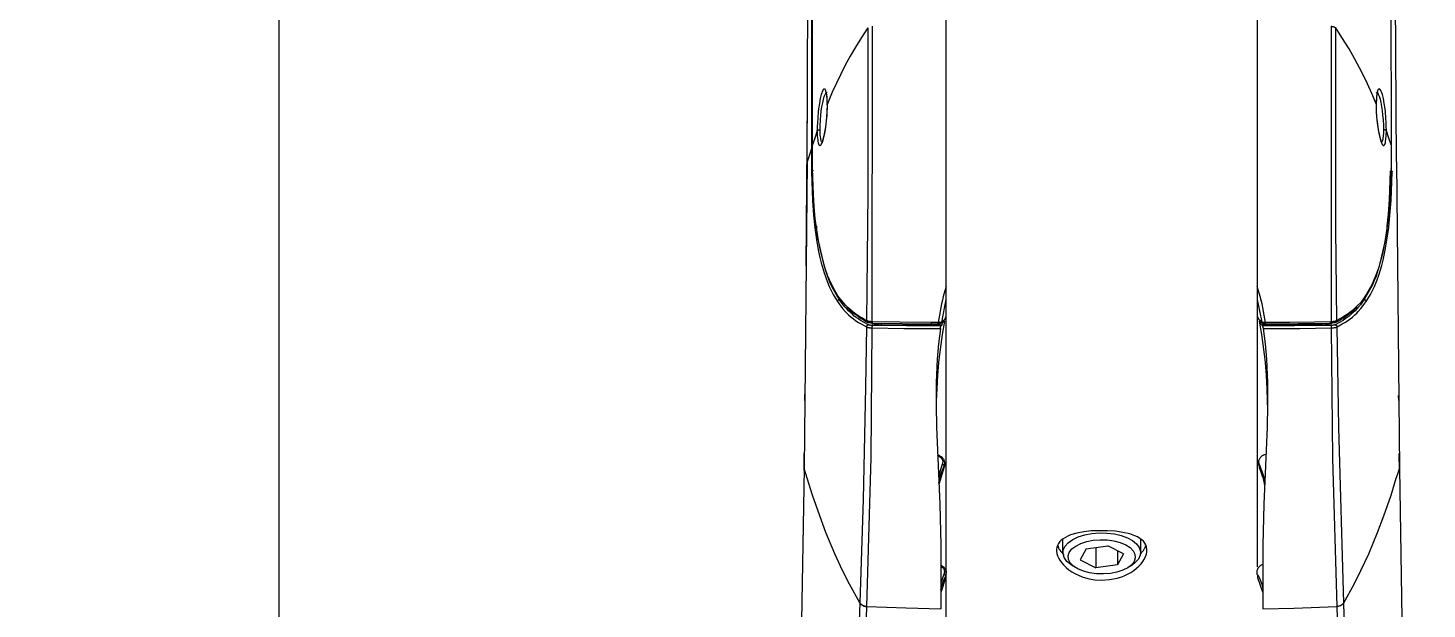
# Model space of a CAD drawing. Header units: inches. Extents: x 5931 to 10048, y 0 to 3185.
# Drawn here: x 7211.46 to 7224.96, y 911.42 to 917.02 of the extents above; entities that cross this region are included whole.
import ezdxf

# ---------------------------------------------------------------- set-up
doc = ezdxf.new("R2010")
doc.units = ezdxf.units.IN
doc.header["$LTSCALE"] = 48
doc.header["$MEASUREMENT"] = 0
doc.linetypes.add('DASHDOT2', pattern=[0.5, 0.25, -0.125, 0, -0.125])
for name, color, linetype in [('A-Eqpm-NIC', 8, 'DASHDOT2'), ('A-Flor-Case-Full Height', 8, 'Continuous'), ('A-Flor-Pattern', 8, 'Continuous')]:
    doc.layers.add(name, color=color, linetype=linetype)

# ---------------------------------------------------------------- blocks, each defined once
blk = doc.blocks.new('Precor_r815')
for p, q in [((-1.503, 20.636), (-1.503, 4.596)), ((1.503, 4.594), (1.503, 20.638)), ((-2.796, 12.405), (-2.796, 12.407)), ((-2.537, 11.092), (-2.52, 11.092)), ((2.537, 11.092), (2.52, 11.092)), ((1.545, 10.864), (1.544, 10.864)), ((-0.209, 8.538), (-0.057, 8.62)), ((-0.209, 8.538), (-0.152, 8.428)), ((-0.152, 8.569), (-0.152, 8.428)), ((0.152, 8.59), (-0.057, 8.62)), ((0.057, 8.604), (0.057, 8.398)), ((0.152, 8.59), (0.209, 8.48)), ((-0.152, 8.428), (0.057, 8.398)), ((0.209, 8.48), (0.057, 8.398))]:
    blk.add_line(p, q)
for points in [[(-2.848, 12.474), (-2.809, 20.651)], [(-2.788, 20.651), (-2.797, 12.644)], [(2.797, 12.644), (2.788, 20.651)], [(2.793, 20.651), (2.807, 12.609)], [(2.848, 12.474), (2.809, 20.651)], [(-2.652, 13.058), (-2.61, 13.162), (-2.567, 13.259), (-2.526, 13.349), (-2.492, 13.418), (-2.446, 13.507), (-2.39, 13.608), (-2.322, 13.723), (-2.261, 13.819)], [(-2.273, 10.88), (-2.264, 11.805), (-2.261, 13.819)], [(-2.216, 13.837), (-2.221, 13.836), (-2.225, 13.835), (-2.228, 13.834), (-2.232, 13.833), (-2.236, 13.832), (-2.239, 13.831), (-2.243, 13.83), (-2.246, 13.829), (-2.249, 13.828), (-2.251, 13.826), (-2.254, 13.825), (-2.256, 13.824), (-2.258, 13.822), (-2.26, 13.821), (-2.261, 13.819)], [(-2.216, 13.837), (-2.218, 10.87)], [(2.218, 10.87), (2.216, 13.837)], [(2.261, 13.819), (2.263, 12.159), (2.273, 10.88)], [(2.261, 13.819), (2.306, 13.749), (2.381, 13.625), (2.431, 13.535), (2.479, 13.445), (2.523, 13.354), (2.565, 13.264), (2.605, 13.173), (2.652, 13.058)], [(-2.751, 12.786), (-2.75, 12.834), (-2.749, 12.864), (-2.746, 12.918), (-2.741, 12.976), (-2.738, 13.007), (-2.73, 13.062), (-2.722, 13.11), (-2.712, 13.15), (-2.707, 13.167), (-2.702, 13.18), (-2.697, 13.191), (-2.692, 13.2), (-2.687, 13.205), (-2.682, 13.207), (-2.679, 13.206), (-2.674, 13.203), (-2.67, 13.197), (-2.666, 13.187), (-2.663, 13.175), (-2.66, 13.161), (-2.655, 13.127), (-2.654, 13.105), (-2.652, 13.058)], [(-2.654, 13.172), (-2.657, 13.174), (-2.659, 13.174), (-2.664, 13.17), (-2.668, 13.164), (-2.672, 13.155), (-2.681, 13.133), (-2.69, 13.105), (-2.697, 13.071), (-2.704, 13.032), (-2.71, 12.99), (-2.715, 12.945), (-2.719, 12.9), (-2.722, 12.84), (-2.723, 12.798)], [(-2.667, 13.181), (-2.666, 13.179), (-2.665, 13.174), (-2.662, 13.166), (-2.661, 13.16), (-2.659, 13.148), (-2.656, 13.129), (-2.655, 13.109), (-2.653, 13.086), (-2.653, 13.074), (-2.653, 13.053)], [(2.652, 13.058), (2.654, 13.105), (2.655, 13.127), (2.66, 13.161), (2.663, 13.175), (2.666, 13.187), (2.67, 13.197), (2.674, 13.203), (2.679, 13.206), (2.682, 13.207), (2.687, 13.205), (2.692, 13.2), (2.697, 13.191), (2.702, 13.18), (2.707, 13.167), (2.712, 13.15), (2.722, 13.11), (2.73, 13.062), (2.738, 13.007), (2.741, 12.976), (2.746, 12.918), (2.749, 12.864), (2.75, 12.834), (2.751, 12.786)], [(2.652, 13.055), (2.653, 13.079), (2.654, 13.096), (2.655, 13.11), (2.657, 13.131), (2.659, 13.148), (2.66, 13.156), (2.663, 13.167), (2.665, 13.173), (2.667, 13.179), (2.667, 13.18)], [(2.723, 12.798), (2.722, 12.84), (2.719, 12.894), (2.716, 12.94), (2.711, 12.984), (2.705, 13.027), (2.698, 13.066), (2.691, 13.101), (2.682, 13.13), (2.677, 13.144), (2.668, 13.164), (2.664, 13.17), (2.659, 13.174), (2.657, 13.174), (2.654, 13.172)], [(-2.652, 13.058), (-2.652, 13.01), (-2.653, 12.98), (-2.657, 12.922), (-2.664, 12.852), (-2.671, 12.797), (-2.68, 12.747), (-2.69, 12.705), (-2.701, 12.672), (-2.706, 12.659), (-2.711, 12.65), (-2.716, 12.643), (-2.721, 12.64), (-2.725, 12.639), (-2.728, 12.64), (-2.73, 12.641), (-2.734, 12.647), (-2.738, 12.655), (-2.741, 12.667), (-2.744, 12.681), (-2.746, 12.698), (-2.75, 12.739), (-2.751, 12.786)], [(-2.652, 13.055), (-2.652, 13.018), (-2.653, 12.987), (-2.657, 12.926), (-2.66, 12.892), (-2.666, 12.839), (-2.674, 12.783), (-2.683, 12.74), (-2.693, 12.7), (-2.698, 12.685), (-2.702, 12.674), (-2.708, 12.663)], [(2.708, 12.662), (2.704, 12.67), (2.696, 12.69), (2.686, 12.727), (2.676, 12.773), (2.668, 12.825), (2.661, 12.885), (2.656, 12.939), (2.653, 13), (2.652, 13.029), (2.653, 13.059)], [(2.751, 12.786), (2.75, 12.736), (2.746, 12.696), (2.744, 12.679), (2.741, 12.665), (2.738, 12.654), (2.734, 12.646), (2.73, 12.641), (2.725, 12.639), (2.721, 12.64), (2.716, 12.643), (2.711, 12.65), (2.706, 12.659), (2.701, 12.672), (2.69, 12.705), (2.68, 12.747), (2.671, 12.797), (2.664, 12.852), (2.657, 12.922), (2.653, 12.98), (2.652, 13.01), (2.652, 13.058)], [(2.856, 11.43), (2.844, 13.063)], [(-2.797, 12.644), (-2.775, 12.713), (-2.751, 12.786)], [(-2.751, 12.786), (-2.75, 12.786), (-2.75, 12.788), (-2.749, 12.789), (-2.748, 12.79), (-2.746, 12.791), (-2.745, 12.792), (-2.743, 12.793), (-2.741, 12.794), (-2.739, 12.795), (-2.737, 12.796), (-2.734, 12.796), (-2.732, 12.797), (-2.729, 12.797), (-2.727, 12.798), (-2.725, 12.798), (-2.723, 12.798)], [(-2.723, 12.798), (-2.722, 12.761), (-2.72, 12.736), (-2.719, 12.724), (-2.718, 12.715), (-2.716, 12.703), (-2.713, 12.691), (-2.711, 12.682), (-2.709, 12.679), (-2.707, 12.676), (-2.706, 12.674), (-2.704, 12.672), (-2.703, 12.671), (-2.699, 12.669), (-2.696, 12.668)], [(2.696, 12.668), (2.699, 12.669), (2.703, 12.671), (2.704, 12.672), (2.706, 12.674), (2.707, 12.676), (2.709, 12.679), (2.711, 12.684), (2.713, 12.689), (2.715, 12.699), (2.717, 12.712), (2.719, 12.726), (2.721, 12.742), (2.722, 12.758), (2.722, 12.777), (2.723, 12.798)], [(2.751, 12.786), (2.75, 12.786), (2.75, 12.788), (2.749, 12.789), (2.748, 12.79), (2.746, 12.791), (2.745, 12.792), (2.743, 12.793), (2.741, 12.794), (2.739, 12.795), (2.737, 12.796), (2.734, 12.796), (2.732, 12.797), (2.729, 12.797), (2.727, 12.798), (2.725, 12.798), (2.723, 12.798)], [(2.751, 12.786), (2.775, 12.712), (2.797, 12.644)], [(-2.797, 12.644), (-2.796, 12.517), (-2.796, 12.407)], [(2.796, 12.407), (2.796, 12.517), (2.797, 12.644)], [(2.797, 12.616), (2.799, 12.616), (2.8, 12.615), (2.801, 12.615), (2.801, 12.615), (2.802, 12.615), (2.803, 12.614), (2.803, 12.614), (2.804, 12.613), (2.804, 12.613), (2.805, 12.613), (2.805, 12.612), (2.806, 12.612), (2.806, 12.611), (2.806, 12.611), (2.807, 12.61), (2.807, 12.609)], [(2.807, 12.609), (2.826, 12.546), (2.848, 12.474)], [(2.807, 12.609), (2.807, 12.485), (2.807, 12.376)], [(-2.848, 12.474), (-2.878, 9.396)], [(2.848, 12.474), (2.878, 9.396)], [(-2.788, 12.385), (-2.79, 12.385), (-2.791, 12.385), (-2.793, 12.385), (-2.795, 12.385), (-2.797, 12.384), (-2.798, 12.384), (-2.8, 12.383), (-2.801, 12.382), (-2.802, 12.382), (-2.803, 12.381), (-2.804, 12.38), (-2.805, 12.379), (-2.806, 12.378), (-2.806, 12.377), (-2.807, 12.376)], [(-2.774, 11.817), (-2.786, 11.939), (-2.796, 12.087), (-2.801, 12.182), (-2.807, 12.376)], [(-2.796, 12.407), (-2.792, 12.249), (-2.784, 12.095), (-2.772, 11.946), (-2.757, 11.806), (-2.737, 11.674), (-2.713, 11.553), (-2.677, 11.418), (-2.65, 11.338), (-2.609, 11.239), (-2.576, 11.176), (-2.54, 11.117), (-2.503, 11.064), (-2.47, 11.029)], [(-2.788, 12.385), (-2.782, 12.192), (-2.777, 12.098), (-2.767, 11.951), (-2.755, 11.83)], [(2.473, 11.031), (2.513, 11.079), (2.55, 11.131), (2.585, 11.19), (2.617, 11.255), (2.647, 11.327), (2.674, 11.405), (2.698, 11.491), (2.72, 11.585), (2.739, 11.686), (2.755, 11.793), (2.769, 11.906), (2.779, 12.024), (2.787, 12.147), (2.796, 12.407)], [(2.807, 12.376), (2.801, 12.182), (2.796, 12.087), (2.786, 11.939), (2.774, 11.817)], [(2.788, 12.385), (2.79, 12.385), (2.791, 12.385), (2.793, 12.385), (2.795, 12.385), (2.797, 12.384), (2.798, 12.384), (2.8, 12.383), (2.801, 12.382), (2.802, 12.382), (2.803, 12.381), (2.804, 12.38), (2.805, 12.379), (2.806, 12.378), (2.806, 12.377), (2.807, 12.376)], [(-2.556, 11.072), (-2.596, 11.144), (-2.616, 11.182), (-2.635, 11.223), (-2.661, 11.289), (-2.677, 11.336), (-2.706, 11.435), (-2.719, 11.487), (-2.737, 11.57), (-2.756, 11.69), (-2.774, 11.817)], [(-2.755, 11.83), (-2.754, 11.795), (-2.747, 11.731), (-2.737, 11.671), (-2.68, 11.427), (-2.666, 11.376), (-2.651, 11.328), (-2.634, 11.283), (-2.616, 11.24), (-2.602, 11.211), (-2.537, 11.092)], [(2.537, 11.092), (2.592, 11.193), (2.621, 11.251), (2.638, 11.294), (2.654, 11.34), (2.67, 11.389), (2.683, 11.439), (2.736, 11.67), (2.747, 11.73), (2.754, 11.795), (2.755, 11.83)], [(2.774, 11.817), (2.757, 11.692), (2.737, 11.573), (2.725, 11.516), (2.713, 11.462), (2.685, 11.36), (2.669, 11.312), (2.652, 11.266), (2.635, 11.223), (2.616, 11.182), (2.596, 11.144), (2.556, 11.072)], [(-2.537, 11.092), (-2.521, 11.068), (-2.5, 11.04), (-2.483, 11.018), (-2.466, 10.998), (-2.448, 10.979), (-2.43, 10.961), (-2.411, 10.944), (-2.392, 10.927), (-2.373, 10.912), (-2.353, 10.897), (-2.333, 10.883), (-2.298, 10.861), (-2.255, 10.839)], [(-1.581, 10.861), (-1.569, 10.936), (-1.556, 11.011), (-1.549, 11.048), (-1.541, 11.086), (-1.532, 11.123), (-1.516, 11.18), (-1.503, 11.223)], [(-1.503, 11.094), (-1.547, 10.866)], [(1.503, 11.223), (1.516, 11.18), (1.532, 11.123), (1.541, 11.086), (1.549, 11.048), (1.556, 11.011), (1.569, 10.936), (1.581, 10.861)], [(1.547, 10.866), (1.503, 11.094)], [(2.255, 10.839), (2.298, 10.861), (2.333, 10.883), (2.353, 10.897), (2.373, 10.912), (2.392, 10.927), (2.411, 10.944), (2.43, 10.961), (2.448, 10.979), (2.466, 10.998), (2.483, 11.018), (2.5, 11.04), (2.517, 11.062), (2.537, 11.092)], [(-2.274, 10.817), (-2.325, 10.847), (-2.351, 10.862), (-2.376, 10.879), (-2.4, 10.897), (-2.424, 10.917), (-2.447, 10.939), (-2.465, 10.957), (-2.479, 10.972), (-2.505, 11.004), (-2.556, 11.072)], [(-2.47, 11.029), (-2.446, 11.006), (-2.422, 10.983), (-2.397, 10.962), (-2.371, 10.942), (-2.357, 10.932), (-2.33, 10.914), (-2.301, 10.897), (-2.273, 10.88)], [(-2.464, 11.016), (-2.442, 10.993), (-2.431, 10.982), (-2.419, 10.97), (-2.411, 10.963), (-2.394, 10.95), (-2.378, 10.937), (-2.361, 10.924)], [(2.273, 10.88), (2.314, 10.904), (2.34, 10.92), (2.354, 10.929), (2.377, 10.946), (2.404, 10.966), (2.43, 10.988), (2.455, 11.012), (2.473, 11.031)], [(2.556, 11.072), (2.505, 11.004), (2.479, 10.972), (2.465, 10.957), (2.447, 10.939), (2.424, 10.917), (2.4, 10.897), (2.376, 10.879), (2.351, 10.862), (2.325, 10.847), (2.274, 10.817)], [(2.359, 10.924), (2.385, 10.943), (2.398, 10.953), (2.412, 10.964), (2.419, 10.971), (2.435, 10.985), (2.465, 11.015)], [(-2.361, 10.924), (-2.352, 10.917), (-2.342, 10.91), (-2.333, 10.903), (-2.322, 10.896), (-2.302, 10.883), (-2.281, 10.871), (-2.264, 10.861)], [(-2.273, 10.88), (-2.271, 10.879), (-2.269, 10.878), (-2.266, 10.877), (-2.264, 10.876), (-2.261, 10.875), (-2.257, 10.874), (-2.254, 10.873), (-2.246, 10.872), (-2.237, 10.871), (-2.228, 10.87), (-2.218, 10.87)], [(-2.264, 10.865), (-2.261, 10.863), (-2.258, 10.862), (-2.256, 10.861), (-2.253, 10.86), (-2.249, 10.859), (-2.245, 10.858), (-2.239, 10.857), (-2.234, 10.857), (-2.227, 10.856), (-2.22, 10.855), (-2.213, 10.855), (-2.204, 10.855)], [(-2.262, 10.864), (-2.264, 10.864), (-2.264, 10.864)], [(-2.255, 10.839), (-2.254, 10.838), (-2.252, 10.837), (-2.251, 10.837), (-2.246, 10.836), (-2.241, 10.835), (-2.235, 10.834), (-2.228, 10.833), (-2.221, 10.833), (-2.214, 10.833)], [(-2.13, 10.84), (-2.153, 10.841), (-2.163, 10.841), (-2.174, 10.842), (-2.184, 10.843), (-2.192, 10.844), (-2.202, 10.846), (-2.209, 10.848), (-2.214, 10.849), (-2.224, 10.853)], [(-2.218, 10.87), (-2.055, 10.866), (-1.818, 10.863), (-1.581, 10.861)], [(-2.212, 10.856), (-2.213, 10.855), (-2.214, 10.856), (-2.215, 10.856), (-2.216, 10.858), (-2.216, 10.86), (-2.217, 10.863), (-2.218, 10.866), (-2.218, 10.87)], [(-2.214, 10.833), (-1.863, 10.829), (-1.552, 10.829)], [(-1.577, 10.849), (-1.896, 10.851), (-2.212, 10.856)], [(-2.13, 10.854), (-2.13, 10.84)], [(-2.13, 10.84), (-1.791, 10.837), (-1.544, 10.838)], [(-1.581, 10.861), (-1.576, 10.861), (-1.573, 10.861), (-1.57, 10.861), (-1.568, 10.861), (-1.565, 10.861), (-1.563, 10.861), (-1.56, 10.861), (-1.558, 10.861), (-1.556, 10.862), (-1.554, 10.862), (-1.553, 10.863), (-1.551, 10.863), (-1.55, 10.864), (-1.548, 10.865), (-1.548, 10.865), (-1.547, 10.866)], [(-1.58, 10.848), (-1.577, 10.848), (-1.574, 10.848), (-1.572, 10.848), (-1.57, 10.849), (-1.568, 10.849), (-1.566, 10.849), (-1.563, 10.85), (-1.56, 10.851), (-1.559, 10.851), (-1.557, 10.852), (-1.556, 10.853), (-1.554, 10.854), (-1.554, 10.855), (-1.553, 10.855), (-1.552, 10.856), (-1.552, 10.857)], [(-1.552, 10.829), (-1.553, 10.828), (-1.553, 10.828), (-1.554, 10.827), (-1.554, 10.826), (-1.555, 10.823), (-1.556, 10.821), (-1.557, 10.817), (-1.558, 10.813), (-1.559, 10.809), (-1.559, 10.805), (-1.56, 10.803)], [(-1.544, 10.838), (-1.552, 10.829)], [(-1.547, 10.866), (-1.542, 10.872), (-1.538, 10.875), (-1.534, 10.879), (-1.526, 10.886), (-1.517, 10.893)], [(-1.521, 10.876), (-1.544, 10.742)], [(-1.544, 10.838), (-1.539, 10.86)], [(-1.521, 10.876), (-1.526, 10.872), (-1.531, 10.868), (-1.535, 10.863), (-1.539, 10.86)], [(-1.517, 10.893), (-1.504, 10.924)], [(1.517, 10.893), (1.503, 10.927)], [(1.517, 10.893), (1.523, 10.888), (1.529, 10.883), (1.535, 10.878), (1.539, 10.874)], [(1.525, 10.882), (1.523, 10.884), (1.523, 10.884), (1.522, 10.885), (1.522, 10.885), (1.521, 10.886), (1.521, 10.886), (1.52, 10.887), (1.52, 10.889), (1.519, 10.89), (1.518, 10.891), (1.517, 10.893)], [(1.521, 10.876), (1.544, 10.742)], [(1.521, 10.876), (1.526, 10.872), (1.531, 10.868), (1.535, 10.863), (1.539, 10.86)], [(1.531, 10.876), (1.521, 10.876)], [(1.524, 10.882), (1.53, 10.877), (1.533, 10.875), (1.536, 10.873), (1.537, 10.871), (1.539, 10.869), (1.541, 10.867), (1.543, 10.864)], [(1.539, 10.874), (1.54, 10.873)], [(1.539, 10.874), (1.539, 10.874)], [(1.544, 10.838), (1.539, 10.86)], [(1.539, 10.86), (1.548, 10.86)], [(1.54, 10.873), (1.542, 10.871), (1.544, 10.87), (1.547, 10.866)], [(1.544, 10.864), (1.548, 10.86)], [(2.13, 10.84), (1.791, 10.837), (1.544, 10.838)], [(1.544, 10.838), (1.552, 10.829)], [(1.547, 10.866), (1.549, 10.865), (1.55, 10.864), (1.55, 10.863), (1.552, 10.863), (1.554, 10.862), (1.555, 10.862), (1.557, 10.862), (1.559, 10.861), (1.562, 10.861), (1.564, 10.861), (1.566, 10.861), (1.569, 10.861), (1.571, 10.861), (1.576, 10.861), (1.581, 10.861)], [(1.552, 10.857), (1.553, 10.855), (1.554, 10.854), (1.555, 10.854), (1.556, 10.853), (1.557, 10.852), (1.558, 10.852), (1.559, 10.851), (1.561, 10.851), (1.562, 10.85), (1.564, 10.85), (1.566, 10.849), (1.568, 10.849), (1.57, 10.849), (1.574, 10.848), (1.578, 10.848)], [(1.552, 10.829), (1.889, 10.83), (2.214, 10.833)], [(1.56, 10.803), (1.559, 10.806), (1.558, 10.811), (1.558, 10.815), (1.557, 10.818), (1.556, 10.821), (1.555, 10.824), (1.554, 10.826), (1.554, 10.827), (1.553, 10.828), (1.552, 10.829)], [(1.643, 10.849), (1.577, 10.849)], [(1.581, 10.861), (1.647, 10.862)], [(1.643, 10.849), (1.643, 10.848), (1.644, 10.849), (1.645, 10.849), (1.645, 10.851), (1.646, 10.853), (1.646, 10.855), (1.647, 10.858), (1.647, 10.862)], [(2.212, 10.856), (1.643, 10.849)], [(1.647, 10.862), (1.953, 10.864), (2.218, 10.87)], [(2.13, 10.84), (2.13, 10.855)], [(2.224, 10.853), (2.214, 10.849), (2.208, 10.847), (2.199, 10.845), (2.191, 10.844), (2.182, 10.843), (2.172, 10.842), (2.162, 10.841), (2.152, 10.841), (2.13, 10.84)], [(2.212, 10.856), (2.213, 10.855), (2.214, 10.856), (2.215, 10.856), (2.216, 10.858), (2.216, 10.86), (2.217, 10.863), (2.218, 10.866), (2.218, 10.87)], [(2.213, 10.855), (2.219, 10.855), (2.222, 10.856), (2.229, 10.856), (2.235, 10.857), (2.247, 10.858), (2.25, 10.859), (2.253, 10.859), (2.255, 10.86), (2.258, 10.861), (2.26, 10.862), (2.261, 10.863), (2.264, 10.865)], [(2.214, 10.833), (2.221, 10.833), (2.228, 10.833), (2.235, 10.834), (2.241, 10.835), (2.246, 10.836), (2.251, 10.837), (2.252, 10.837), (2.254, 10.838), (2.255, 10.839)], [(2.218, 10.87), (2.228, 10.87), (2.237, 10.871), (2.246, 10.872), (2.254, 10.873), (2.257, 10.874), (2.261, 10.875), (2.264, 10.876), (2.266, 10.877), (2.269, 10.878), (2.271, 10.879), (2.273, 10.88)], [(2.262, 10.864), (2.264, 10.864)], [(2.264, 10.861), (2.284, 10.873), (2.304, 10.885), (2.324, 10.898), (2.334, 10.904), (2.348, 10.915), (2.359, 10.924)], [(-2.339, 8.049), (-2.291, 9.807), (-2.274, 10.817)], [(-2.218, 10.807), (-2.23, 10.808), (-2.236, 10.808), (-2.242, 10.809), (-2.248, 10.81), (-2.254, 10.811), (-2.258, 10.812), (-2.264, 10.813), (-2.267, 10.814), (-2.274, 10.817)], [(-2.218, 10.807), (-2.23, 9.498), (-2.271, 8.01)], [(-1.56, 10.803), (-1.913, 10.803), (-2.218, 10.807)], [(-1.56, 10.803), (-1.578, 10.647), (-1.591, 10.495), (-1.601, 10.258), (-1.602, 10.03), (-1.598, 9.81), (-1.567, 9.039), (-1.557, 8.625), (-1.557, 7.986)], [(-1.544, 10.742), (-1.57, 10.541), (-1.579, 10.459), (-1.589, 10.329), (-1.596, 10.2), (-1.6, 10.073), (-1.601, 9.995)], [(1.544, 10.742), (1.57, 10.541), (1.579, 10.459), (1.589, 10.329), (1.596, 10.2), (1.6, 10.073), (1.601, 9.997)], [(1.56, 10.803), (1.578, 10.647), (1.591, 10.495), (1.601, 10.258), (1.602, 10.03), (1.598, 9.81), (1.567, 9.039), (1.557, 8.625), (1.557, 7.986)], [(2.218, 10.807), (1.913, 10.803), (1.56, 10.803)], [(2.274, 10.817), (2.268, 10.815), (2.265, 10.813), (2.261, 10.812), (2.255, 10.811), (2.25, 10.81), (2.244, 10.809), (2.238, 10.808), (2.231, 10.808), (2.218, 10.807)], [(2.271, 8.01), (2.23, 9.505), (2.218, 10.807)], [(2.274, 10.817), (2.283, 10.212), (2.308, 9.086), (2.339, 8.049)], [(2.87, 10.08), (2.868, 10.214)], [(-2.87, 10.08), (-2.869, 10.129)], [(-2.878, 9.376), (-2.876, 9.548)], [(-1.523, 9.434), (-1.521, 9.441), (-1.52, 9.449), (-1.518, 9.456), (-1.518, 9.464), (-1.518, 9.468), (-1.519, 9.475), (-1.521, 9.483), (-1.524, 9.49), (-1.528, 9.497), (-1.532, 9.504), (-1.537, 9.51), (-1.542, 9.516), (-1.548, 9.522), (-1.555, 9.527), (-1.562, 9.532), (-1.567, 9.534), (-1.576, 9.537), (-1.588, 9.541)], [(1.523, 9.423), (1.521, 9.432), (1.519, 9.44), (1.518, 9.448), (1.518, 9.452), (1.518, 9.456), (1.518, 9.46), (1.52, 9.468), (1.522, 9.475), (1.525, 9.482), (1.529, 9.489), (1.533, 9.496), (1.539, 9.502), (1.544, 9.508), (1.551, 9.514), (1.558, 9.518), (1.565, 9.523), (1.57, 9.525), (1.577, 9.527), (1.587, 9.53)], [(1.587, 9.523), (1.58, 9.521), (1.577, 9.52), (1.572, 9.517), (1.569, 9.516), (1.564, 9.512), (1.559, 9.507), (1.554, 9.502), (1.55, 9.497), (1.547, 9.492), (1.544, 9.486), (1.541, 9.481), (1.539, 9.475), (1.538, 9.469), (1.538, 9.466), (1.538, 9.462), (1.538, 9.459), (1.539, 9.453), (1.54, 9.446), (1.542, 9.439)], [(2.878, 9.376), (2.876, 9.548)], [(-2.878, 9.396), (-2.915, 6.916), (-2.963, 4.796)], [(-2.847, 9.298), (-2.861, 9.344), (-2.878, 9.396)], [(-1.523, 9.434), (-1.539, 9.392), (-1.547, 9.371), (-1.554, 9.35), (-1.561, 9.329), (-1.567, 9.308), (-1.571, 9.287), (-1.576, 9.261)], [(-1.574, 9.235), (-1.572, 9.251), (-1.568, 9.273), (-1.562, 9.295), (-1.555, 9.316), (-1.548, 9.338), (-1.54, 9.36), (-1.523, 9.402)], [(-1.523, 9.402), (-1.523, 9.434)], [(-1.518, 9.431), (-1.523, 9.402)], [(-1.518, 9.431), (-1.519, 9.463)], [(1.518, 9.442), (1.518, 9.441), (1.517, 9.439), (1.517, 9.438), (1.517, 9.436), (1.517, 9.434), (1.517, 9.432), (1.518, 9.43), (1.518, 9.428), (1.519, 9.426), (1.519, 9.424), (1.52, 9.421), (1.522, 9.417), (1.523, 9.413)], [(1.519, 9.447), (1.519, 9.442)], [(1.575, 9.256), (1.573, 9.268), (1.569, 9.291), (1.563, 9.313), (1.556, 9.335), (1.548, 9.357), (1.54, 9.379), (1.523, 9.423)], [(1.523, 9.413), (1.523, 9.423)], [(1.523, 9.413), (1.575, 9.237)], [(1.542, 9.439), (1.578, 9.316)], [(2.847, 9.298), (2.861, 9.344), (2.878, 9.396)], [(2.878, 9.396), (2.925, 6.368), (2.963, 4.796)], [(-2.339, 8.048), (-2.439, 8.234), (-2.505, 8.371), (-2.58, 8.541), (-2.666, 8.754), (-2.727, 8.922), (-2.796, 9.128), (-2.847, 9.298)], [(2.339, 8.048), (2.439, 8.234), (2.505, 8.371), (2.58, 8.541), (2.666, 8.754), (2.727, 8.922), (2.796, 9.128), (2.847, 9.298)], [(-0.375, 8.685), (-0.375, 8.551)], [(0.096, 8.744), (0.023, 8.75), (-0.05, 8.748), (-0.122, 8.739), (-0.189, 8.723), (-0.248, 8.7), (-0.298, 8.672), (-0.337, 8.639), (-0.363, 8.602), (-0.374, 8.564), (-0.372, 8.525), (-0.355, 8.487), (-0.324, 8.451), (-0.293, 8.427)], [(0.083, 8.676), (0.016, 8.681), (-0.052, 8.679), (-0.118, 8.67), (-0.178, 8.653), (-0.231, 8.63), (-0.273, 8.602), (-0.304, 8.57), (-0.321, 8.535), (-0.324, 8.499), (-0.314, 8.464), (-0.289, 8.43), (-0.252, 8.4), (-0.204, 8.375), (-0.146, 8.355), (-0.083, 8.342), (-0.016, 8.337), (0.052, 8.339), (0.118, 8.348), (0.178, 8.365), (0.231, 8.388), (0.273, 8.416), (0.304, 8.448), (0.321, 8.483), (0.324, 8.519), (0.314, 8.554), (0.289, 8.588), (0.252, 8.618), (0.204, 8.643), (0.146, 8.663), (0.083, 8.676)], [(0.293, 8.427), (0.298, 8.431), (0.337, 8.464), (0.363, 8.501), (0.374, 8.539), (0.372, 8.578), (0.355, 8.616), (0.324, 8.651), (0.281, 8.683), (0.227, 8.71), (0.165, 8.73), (0.096, 8.744)], [(0.375, 8.551), (0.375, 8.684)], [(-0.373, 8.537), (-0.387, 8.555), (-0.394, 8.564), (-0.402, 8.574), (-0.406, 8.58), (-0.41, 8.587), (-0.414, 8.593), (-0.418, 8.599), (-0.421, 8.606), (-0.423, 8.612), (-0.424, 8.615), (-0.424, 8.62)], [(0.423, 8.62), (0.422, 8.613), (0.421, 8.608), (0.419, 8.602), (0.417, 8.597), (0.414, 8.591), (0.411, 8.586), (0.407, 8.58), (0.404, 8.575), (0.395, 8.563), (0.386, 8.552), (0.366, 8.53)], [(-1.502, 8.359), (-1.502, 8.366), (-1.503, 8.373), (-1.505, 8.38), (-1.506, 8.383), (-1.507, 8.387), (-1.509, 8.392), (-1.511, 8.395), (-1.513, 8.399), (-1.518, 8.405), (-1.523, 8.412), (-1.529, 8.418), (-1.532, 8.42), (-1.535, 8.423), (-1.539, 8.426), (-1.543, 8.428), (-1.546, 8.43), (-1.551, 8.431), (-1.556, 8.433)], [(-0.293, 8.427), (-0.254, 8.401)], [(0.254, 8.401), (0.293, 8.427)], [(1.502, 8.349), (1.501, 8.354), (1.501, 8.358), (1.502, 8.361), (1.502, 8.365), (1.504, 8.369), (1.505, 8.373), (1.507, 8.376), (1.51, 8.383), (1.513, 8.388), (1.516, 8.392), (1.521, 8.398), (1.526, 8.404), (1.532, 8.41), (1.535, 8.413), (1.539, 8.415), (1.542, 8.417), (1.546, 8.42), (1.55, 8.421), (1.556, 8.423)], [(1.556, 8.414), (1.547, 8.408), (1.545, 8.406), (1.542, 8.404), (1.538, 8.401), (1.536, 8.399), (1.534, 8.396), (1.532, 8.394), (1.53, 8.391), (1.527, 8.385), (1.525, 8.38), (1.523, 8.374), (1.522, 8.368), (1.521, 8.362), (1.521, 8.356), (1.522, 8.35), (1.523, 8.344), (1.524, 8.339), (1.526, 8.335)], [(-1.507, 8.329), (-1.523, 8.295), (-1.53, 8.278), (-1.537, 8.261), (-1.543, 8.244), (-1.549, 8.226), (-1.553, 8.209), (-1.556, 8.198)], [(-1.556, 8.154), (-1.507, 8.298)], [(-1.507, 8.298), (-1.507, 8.329)], [(-1.502, 8.329), (-1.502, 8.359)], [(1.503, 8.339), (1.503, 8.334)], [(1.556, 8.179), (1.545, 8.219), (1.539, 8.239), (1.535, 8.249), (1.529, 8.267), (1.522, 8.284), (1.507, 8.318)], [(1.507, 8.304), (1.507, 8.318)], [(1.507, 8.304), (1.556, 8.151)], [(1.526, 8.335), (1.555, 8.246)], [(-1.424, 2.856), (-1.592, 3.015), (-1.775, 3.232), (-1.928, 3.466), (-2.047, 3.695), (-2.148, 3.94), (-2.224, 4.177), (-2.281, 4.401), (-2.32, 4.607), (-2.363, 4.972), (-2.379, 5.298), (-2.388, 6.41), (-2.339, 8.048)], [(-2.339, 8.048), (-2.339, 8.049)], [(-2.339, 8.049), (-2.338, 8.047), (-2.335, 8.043), (-2.332, 8.039), (-2.328, 8.035), (-2.325, 8.031), (-2.32, 8.028), (-2.316, 8.025), (-2.311, 8.022), (-2.306, 8.019), (-2.301, 8.017), (-2.296, 8.015), (-2.291, 8.013), (-2.285, 8.012), (-2.279, 8.011), (-2.274, 8.011), (-2.271, 8.01)], [(-2.271, 8.009), (-2.31, 6.832), (-2.32, 6.204), (-2.311, 5.312), (-2.297, 4.995), (-2.262, 4.644), (-2.227, 4.447), (-2.176, 4.233), (-2.105, 4.003), (-2.011, 3.765), (-1.941, 3.621), (-1.808, 3.393), (-1.641, 3.17), (-1.546, 3.066), (-1.379, 2.911)], [(-1.557, 7.986), (-1.855, 7.995), (-2.271, 8.01)], [(-2.271, 8.01), (-2.271, 8.009)], [(1.379, 2.911), (1.571, 3.091), (1.739, 3.294), (1.889, 3.525), (2.011, 3.765), (2.106, 4.005), (2.177, 4.234), (2.228, 4.449), (2.262, 4.646), (2.298, 4.997), (2.311, 5.314), (2.32, 6.205), (2.31, 6.833), (2.271, 8.009)], [(2.339, 8.048), (2.388, 6.411), (2.379, 5.3), (2.363, 4.974), (2.321, 4.609), (2.281, 4.403), (2.225, 4.178), (2.148, 3.942), (2.047, 3.695), (1.92, 3.452), (1.806, 3.275), (1.616, 3.04), (1.423, 2.856)], [(2.271, 8.01), (1.89, 7.996), (1.557, 7.986)], [(2.339, 8.049), (2.338, 8.047), (2.335, 8.043), (2.332, 8.039), (2.328, 8.035), (2.325, 8.031), (2.32, 8.028), (2.316, 8.025), (2.311, 8.022), (2.306, 8.019), (2.301, 8.017), (2.296, 8.015), (2.291, 8.013), (2.285, 8.012), (2.279, 8.011), (2.274, 8.011), (2.271, 8.01)], [(2.271, 8.009), (2.271, 8.01)], [(2.339, 8.049), (2.339, 8.048)]]:
    blk.add_lwpolyline(points)
blk.add_lwpolyline([(-0.15, 8.295), (-0.185, 8.306), (-0.218, 8.32), (-0.25, 8.335), (-0.28, 8.353), (-0.309, 8.373), (-0.335, 8.394), (-0.359, 8.415), (-0.38, 8.439), (-0.398, 8.463), (-0.413, 8.488), (-0.424, 8.512), (-0.432, 8.536), (-0.437, 8.56), (-0.437, 8.582), (-0.433, 8.609), (-0.426, 8.629), (-0.416, 8.647), (-0.403, 8.665), (-0.387, 8.681), (-0.367, 8.695), (-0.345, 8.709), (-0.321, 8.721), (-0.271, 8.739), (-0.205, 8.755), (-0.132, 8.766), (-0.055, 8.771), (0.023, 8.772), (0.099, 8.769), (0.172, 8.76), (0.24, 8.747), (0.301, 8.729), (0.328, 8.718), (0.352, 8.705), (0.374, 8.69), (0.393, 8.675), (0.405, 8.662), (0.419, 8.644), (0.428, 8.624), (0.435, 8.604), (0.437, 8.588), (0.437, 8.566), (0.434, 8.544), (0.428, 8.521), (0.418, 8.498), (0.405, 8.475), (0.39, 8.452), (0.371, 8.429), (0.344, 8.401), (0.318, 8.38), (0.29, 8.359), (0.259, 8.341), (0.226, 8.324), (0.191, 8.309), (0.135, 8.291), (0.101, 8.284), (0.068, 8.28), (0, 8.274), (-0.076, 8.281), (-0.113, 8.287)], close=True)
for centre, radius, start, end in [((-2.755, 11.809), 0.0201, 89.2997, 158.7967), ((2.755, 11.809), 0.0201, 21.2033, 90.7003), ((-2.535, 11.071), 0.0212, 96.6107, 175.1099), ((2.535, 11.071), 0.0212, 4.8901, 83.3893), ((-2.253, 10.818), 0.0207, 96.8464, 182.4289), ((-2.254, 10.88), 0.0184, 180.5277, 238.599), ((-2.179, 10.814), 0.0397, 151.1296, 189.6004), ((-1.56, 10.86), 0.0209, 175.1014, 213.0334), ((-1.565, 10.869), 0.0186, 317.1281, 350.0988), ((1.557, 10.878), 0.0185, 190.5804, 222.9121), ((1.557, 10.877), 0.0185, 190.5539, 225.0157), ((1.558, 10.877), 0.0186, 190.5372, 223.1622), ((1.565, 10.869), 0.0186, 189.8921, 222.5352), ((1.56, 10.86), 0.021, 327.0796, 4.8527), ((2.179, 10.814), 0.0397, 350.3996, 28.8704), ((2.253, 10.818), 0.0207, 357.5711, 83.1536), ((2.254, 10.88), 0.0184, 301.1854, 359.4769), ((1.546, 9.416), 0.0238, 99.1971, 161.4557), ((1.531, 8.311), 0.0244, 100.9944, 162.2803), ((-2.269, 8.092), 0.0823, 211.7972, 268.9668), ((2.269, 8.092), 0.0824, 271.0317, 328.1861)]:
    blk.add_arc(centre, radius, start, end)
blk = doc.blocks.new('floor pattern 1st floor')
at = {"layer": 'A-Flor-Pattern'}
h = blk.add_hatch(dxfattribs=at)
h.set_pattern_fill('WOODS_BOARD_WIDE', color=256, scale=3, pattern_type=2)
h.set_pattern_definition([(0, (2343, 1229.155), (0, 6), []), (90, (2343, 1229.155), (-12, 12), [6, -42]), (90, (2367, 1235.155), (-12, 12), [6, -42])])
edge = h.paths.add_edge_path(flags=16)
edge.add_line((2149.545, 1020.632), (2161.545, 1020.632))
edge.add_ellipse((2161.545, 1015.632), major_axis=(-3.536, -3.536), ratio=1, start_angle=135, end_angle=225, ccw=False)
edge.add_line((2166.545, 1015.632), (2166.545, 984.632))
edge.add_ellipse((2161.545, 984.632), major_axis=(3.536, -3.536), ratio=1, start_angle=315, end_angle=405, ccw=False)
edge.add_line((2161.545, 979.632), (2156.545, 979.632))
edge.add_line((2156.545, 979.632), (2156.545, 955.632))
edge.add_line((2156.545, 955.632), (2147.545, 955.632))
edge.add_line((2147.545, 955.632), (2126.545, 955.632))
edge.add_line((2126.545, 955.632), (2126.545, 995.431))
edge.add_line((2126.545, 995.431), (2126.545, 1010.632))
edge.add_line((2126.545, 1010.632), (2144.545, 1010.632))
edge.add_line((2144.545, 1010.632), (2144.545, 1015.632))
edge.add_ellipse((2148.743, 1016.434), major_axis=(3.195, 3.195), ratio=0.85373, start_angle=38.5071, end_angle=141.4929, ccw=False)
edge = h.paths.add_edge_path(flags=16)
edge.add_ellipse((2192.347, 952.434), major_axis=(-3.192, 3.192), ratio=0.855373, start_angle=218.4535, end_angle=321.5465, ccw=False)
edge.add_line((2196.545, 951.632), (2196.532, 920.265))
edge.add_ellipse((2191.545, 920.632), major_axis=(-3.536, -3.536), ratio=1, start_angle=45, end_angle=130.7903, ccw=False)
edge.add_line((2191.545, 915.632), (2186.714, 915.632))
edge.add_line((2186.714, 915.632), (2186.545, 891.632))
edge.add_line((2186.545, 891.632), (2177.545, 891.632))
edge.add_line((2177.545, 891.632), (2156.545, 891.632))
edge.add_line((2156.545, 891.632), (2156.545, 931.431))
edge.add_line((2156.545, 931.431), (2156.545, 946.632))
edge.add_line((2156.545, 946.632), (2174.545, 946.632))
edge.add_line((2174.545, 946.632), (2174.545, 951.632))
edge.add_ellipse((2179.545, 951.632), major_axis=(3.536, -3.536), ratio=1, start_angle=135, end_angle=225, ccw=False)
edge.add_line((2179.545, 956.632), (2191.545, 956.632))
edge = h.paths.add_edge_path(flags=16)
edge.add_ellipse((2066.4, 1141.281), major_axis=(0, 0.0156), ratio=1, start_angle=270, end_angle=337.7307)
edge.add_line((2066.406, 1141.295), (2066.406, 1141.287))
edge.add_line((2066.406, 1141.287), (2066.406, 1140.753))
edge.add_line((2066.406, 1140.753), (2066.4, 1140.753))
edge.add_line((2066.4, 1140.753), (2066.4, 1140.707))
edge.add_line((2066.4, 1140.707), (2049.128, 1140.707))
edge.add_line((2049.128, 1140.707), (2045.1, 1140.707))
edge.add_line((2045.1, 1140.707), (2032.76, 1140.707))
edge.add_line((2032.76, 1140.707), (2030.378, 1140.707))
edge.add_line((2030.378, 1140.707), (2028.003, 1140.707))
edge.add_line((2028.003, 1140.707), (2028.003, 1140.753))
edge.add_line((2028.003, 1140.753), (2027.997, 1140.753))
edge.add_line((2027.997, 1140.753), (2027.997, 1141.287))
edge.add_line((2027.997, 1141.287), (2027.997, 1141.295))
edge.add_ellipse((2028.003, 1141.281), major_axis=(0, 0.0156), ratio=1, start_angle=22.2693, end_angle=90)
edge.add_line((2027.987, 1141.281), (2027.987, 1140.707))
edge.add_line((2027.987, 1140.707), (2027.951, 1140.707))
edge.add_line((2027.951, 1140.707), (2027.951, 1141.281))
edge.add_line((2027.951, 1141.281), (2027.951, 1141.287))
edge.add_ellipse((2027.997, 1141.287), major_axis=(0.0455, 0), ratio=1, start_angle=90, end_angle=180, ccw=False)
edge.add_line((2027.997, 1141.332), (2027.997, 1141.332))
edge.add_line((2027.997, 1141.332), (2028.003, 1141.332))
edge.add_line((2028.003, 1141.332), (2033.879, 1141.332))
edge.add_line((2033.879, 1141.332), (2033.879, 1141.906))
edge.add_ellipse((2033.931, 1141.906), major_axis=(0.0515, 0), ratio=1, start_angle=90, end_angle=180, ccw=False)
edge.add_line((2033.931, 1141.957), (2036.129, 1141.957))
edge.add_line((2036.129, 1141.957), (2036.129, 1145.929))
edge.add_ellipse((2037.879, 1152.707), major_axis=(7, 0), ratio=1, start_angle=180, end_angle=255.5225, ccw=False)
edge.add_ellipse((2037.879, 1152.707), major_axis=(7, 0), ratio=1, start_angle=0, end_angle=180, ccw=False)
edge.add_ellipse((2037.879, 1152.707), major_axis=(7, 0), ratio=1, start_angle=284.4775, end_angle=360, ccw=False)
edge.add_line((2039.629, 1145.929), (2039.629, 1141.957))
edge.add_line((2039.629, 1141.957), (2041.828, 1141.957))
edge.add_ellipse((2041.828, 1141.906), major_axis=(0.0515, 0), ratio=1, start_angle=360, end_angle=450, ccw=False)
edge.add_line((2041.879, 1141.906), (2041.879, 1141.332))
edge.add_line((2041.879, 1141.332), (2052.576, 1141.332))
edge.add_line((2052.576, 1141.332), (2052.576, 1141.906))
edge.add_ellipse((2052.628, 1141.906), major_axis=(0.0515, 0), ratio=1, start_angle=90, end_angle=180, ccw=False)
edge.add_line((2052.628, 1141.957), (2054.826, 1141.957))
edge.add_line((2054.826, 1141.957), (2054.826, 1145.929))
edge.add_ellipse((2056.576, 1152.707), major_axis=(7, 0), ratio=1, start_angle=180, end_angle=255.5225, ccw=False)
edge.add_ellipse((2056.576, 1152.707), major_axis=(7, 0), ratio=1, start_angle=0, end_angle=180, ccw=False)
edge.add_ellipse((2056.576, 1152.707), major_axis=(7, 0), ratio=1, start_angle=284.4775, end_angle=360, ccw=False)
edge.add_line((2058.326, 1145.929), (2058.326, 1141.957))
edge.add_line((2058.326, 1141.957), (2060.525, 1141.957))
edge.add_ellipse((2060.525, 1141.906), major_axis=(0.0515, 0), ratio=1, start_angle=360, end_angle=450, ccw=False)
edge.add_line((2060.576, 1141.906), (2060.576, 1141.332))
edge.add_line((2060.576, 1141.332), (2066.4, 1141.332))
edge.add_line((2066.4, 1141.332), (2066.406, 1141.332))
edge.add_line((2066.406, 1141.332), (2066.406, 1141.332))
edge.add_ellipse((2066.406, 1141.287), major_axis=(0.0455, 0), ratio=1, start_angle=360, end_angle=450, ccw=False)
edge.add_line((2066.451, 1141.287), (2066.451, 1141.281))
edge.add_line((2066.451, 1141.281), (2066.451, 1140.707))
edge.add_line((2066.451, 1140.707), (2066.415, 1140.707))
edge.add_line((2066.415, 1140.707), (2066.415, 1141.281))
edge = h.paths.add_edge_path(flags=16)
edge.add_ellipse((2444.829, 1074.381), major_axis=(-118.228, -0.039), ratio=0.670803, start_angle=0, end_angle=360)
h.paths.add_polyline_path([(2248.8, 1035.497), (2231.2, 1035.497), (2231.2, 1051.017), (2248.8, 1051.017)], flags=16)
h.paths.add_polyline_path([(2082.295, 971.082), (2080.545, 971.082), (2080.545, 1020.632), (2082.295, 1020.632)], flags=16)
h.paths.add_polyline_path([(2176.17, 1088.707), (2128.17, 1088.707), (2128.17, 1056.707), (2176.17, 1056.707)], flags=16)
h.paths.add_polyline_path([(2082.795, 1013.352), (2084.545, 1013.352), (2084.545, 889.632), (2082.795, 889.632)], flags=16)
h.paths.add_polyline_path([(2647.161, 890.632), (2647.911, 890.632), (2647.911, 885.007), (2647.161, 885.007)], flags=17)
h.paths.add_polyline_path([(2904.951, 1517.497), (2903.2, 1517.497), (2903.2, 1603.941), (2838.379, 1603.941), (2838.379, 1227.955), (2473.75, 1227.955), (2473.75, 1224.794), (2343.75, 1224.794), (2343.75, 1227.955), (2248.295, 1227.955), (2248.295, 1213.632), (2077.625, 1213.632), (2077.625, 1355.132), (2019.625, 1355.132), (2019.625, 1232.007), (2025.81, 1232.007), (2025.81, 1213.632), (2006.19, 1213.632), (2006.19, 1226.757), (1903.615, 1226.757), (1903.615, 1213.632), (1889.75, 1213.632), (1889.75, 1212.882), (1884.25, 1212.882), (1884.25, 1252.757), (1889.75, 1252.757), (1889.75, 1252.007), (1902, 1252.007), (1902, 1420.007), (1885.75, 1420.007), (1885.75, 1438.007), (1751.625, 1438.007), (1751.625, 1252.757), (1758.31, 1252.757), (1758.31, 1212.882), (1756.81, 1212.882), (1756.81, 1173.257), (1347.75, 1173.257), (1347.75, 1179.257), (1414.74, 1179.257), (1414.74, 1233.507), (1410.74, 1233.507), (1410.74, 1240.249), (1356.74, 1240.249), (1356.74, 1233.507), (1269.125, 1233.507), (1269.125, 1173.257), (980.455, 1173.257), (980.455, 1209.207), (835.81, 1209.207), (835.81, 1173.257), (707.377, 1173.257), (707.377, 1113.257), (1275.75, 1113.257), (1275.75, 1101.257), (1347.75, 1101.257), (1347.75, 1113.257), (1800.625, 1113.257), (1800.625, 1077.257), (1858.625, 1077.257), (1858.625, 1113.257), (1885.75, 1113.257), (1885.75, 1158.457), (2017.201, 1158.457), (2017.201, 1140.707), (2077.201, 1140.707), (2077.201, 1158.457), (2176.17, 1158.457), (2176.17, 1129.582), (2082.076, 1129.582), (2082.076, 1127.457), (2027.085, 1127.457), (2027.085, 1061.457), (2086.795, 1061.457), (2086.795, 1056.582), (2024.71, 1056.582), (2024.71, 987.132), (2072.795, 987.132), (2072.795, 1017.728), (2080.045, 1017.728), (2080.045, 890.632), (2059.81, 890.632), (2059.81, 885.007), (2386.001, 885.007), (2386.018, 985.891), (2427.006, 985.891), (2427.006, 986.51), (2501.031, 986.51), (2501.031, 985.891), (2542.018, 985.891), (2542.018, 885.007), (2647.161, 885.007), (2647.161, 1054.507), (2790.914, 1054.507), (2790.914, 1108.507), (2664.929, 1108.507), (2664.929, 1114.507), (2881.955, 1114.507), (2881.955, 1158.628), (2917.955, 1158.628), (2917.955, 1114.507), (2978.205, 1114.507), (2978.205, 1227.955), (2920.865, 1227.955), (2920.865, 1226.455), (2902.77, 1226.453), (2902.77, 1231.703), (2891.52, 1231.703), (2891.52, 1397.645), (2882.27, 1397.645), (2882.27, 1453.057), (2891.519, 1453.056), (2902.77, 1453.056), (2902.77, 1457.997), (2921.23, 1457.997), (2921.23, 1455.932), (2978.205, 1455.932), (2978.205, 1516.532), (2962.2, 1516.532), (2962.2, 1517.497)])
h = blk.add_hatch(dxfattribs=at)
h.set_pattern_fill('NET', color=256, scale=144)
h.set_pattern_definition([(0, (3055.871, 1522.532), (0, 18), []), (90, (3055.871, 1522.532), (-18, 1e-15), [])])
h.paths.add_polyline_path([(1124.625, 1107.257), (1124.625, 1053.967), (1130.31, 1053.967), (1130.31, 1032.547), (1124.625, 1032.547), (1124.625, 894.132), (1128.5, 894.132), (1128.501, 893.132), (1559.51, 893.132), (1559.51, 893.839), (1559.51, 895.557), (1559.385, 1107.257), (1353.75, 1107.257), (1353.75, 1095.257), (1269.75, 1095.257), (1269.75, 1107.257)])

msp = doc.modelspace()

# ---------------------------------------------------------------- block references
at = {"layer": 'A-Eqpm-NIC', "xscale": -0.9981457892836261, "yscale": 0.9613000631475188}
msp.add_blockref('Precor_r815', (7221.819, 903.739), dxfattribs=at)
at = {"layer": 'A-Flor-Case-Full Height'}
msp.add_blockref('floor pattern 1st floor', (6000, 0), dxfattribs=at)

doc.saveas('drawing.dxf')
